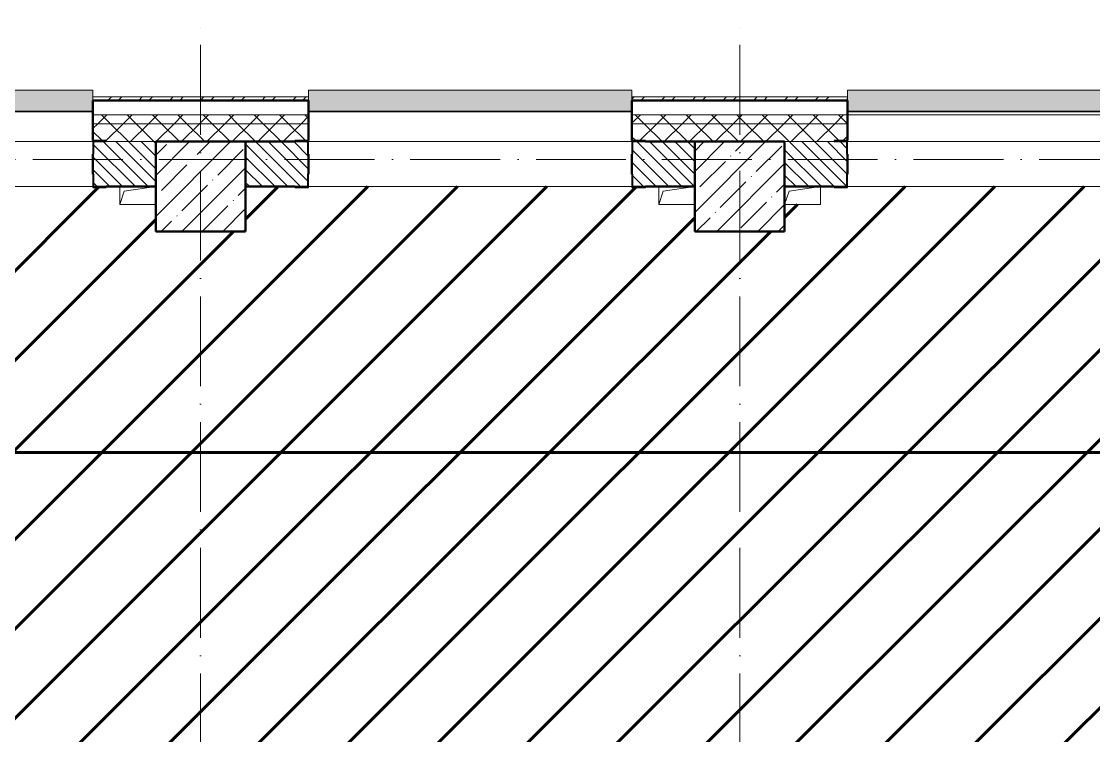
# Model space of a CAD drawing. Header units: millimetres. Extents: x -606178 to 312196, y -19338 to 632709.
# Drawn here: x -376228 to -370261, y 457968 to 461945 of the extents above; entities that cross this region are included whole.
import ezdxf

# ---------------------------------------------------------------- set-up
doc = ezdxf.new("R2010")
doc.units = ezdxf.units.MM
doc.linetypes.add('50_200_ШТРИХ_1Т_ш5_п1_п1_', pattern=[700, 500, -100, 0, -100])
for name, color, linetype, lineweight in [('6.4.1) Окр пт с инж. ПТ2.16', 3, 'Continuous', 60), ('A-GENM-____-MCUT', 7, 'Continuous', 25), ('A-GENM-____-OTLN', 7, 'Continuous', 9), ('A-GENM-____-OTLN-1', 7, 'Continuous', 25), ('A-GLAZ-____-OTLN', 7, 'Continuous', 9), ('A-WALL-____-MCUT-2', 7, 'Continuous', 50), ('A-WALL-____-MCUT-3', 7, 'Continuous', 9), ('A-WALL-____-OTLN', 7, 'Continuous', 9), ('A-WALL-____-PATT-1', 7, 'Continuous', 9), ('A-WALL-FNSH-MCUT-1', 7, 'Continuous', 9), ('S-COLS-____-MCUT', 7, 'Continuous', 50), ('S-COLS-____-OTLN', 7, 'Continuous', 9), ('S-GRID-____-OTLN-1', 7, '50_200_ШТРИХ_1Т_ш5_п1_п1_', 9)]:
    doc.layers.add(name, color=color, linetype=linetype, lineweight=lineweight)
doc.layers.add('A-GLAZ-____-OTLN-1', color=7, linetype='Continuous', lineweight=9, true_color=0xc0c0c0)
pattern_1 = [(135, (-425830.77, 451794.26), (-35.35534, -35.35534), [])]
pattern_2 = [(45, (-425830.77, 451794.26), (-70.71068, 70.71068), []), (135, (-425830.77, 451794.26), (-70.71068, -70.71068), [])]

# ---------------------------------------------------------------- blocks, each defined once
blk = doc.blocks.new('BSC_Колонна _Прямоугольная - 500х500-V127-АР1_План отверстий 1 этажа в осях 1-64_А-ГГ')
at = {"layer": 'S-COLS-____-OTLN'}
h = blk.add_hatch(dxfattribs=at)
h.set_pattern_fill('FP_160', color=256, style=0, pattern_type=2)
h.set_pattern_definition([(45, (-53600, -9231.04), (-114.04925, 114.04925), []), (45, (-53485.95, -9231.04), (-114.04925, 114.04925), [201.613, -40.323, 3.353, -36.97])])
h.paths.add_polyline_path([(-250, -250), (250, -250), (250, 250), (-250, 250), (-250, 103.4)], flags=0)
at = {"layer": 'S-COLS-____-MCUT'}
for p, q in [((250, 250), (-250, 250)), ((-250, 250), (-250, -250)), ((250, -250), (250, 250)), ((-250, -250), (250, -250))]:
    blk.add_line(p, q, dxfattribs=at)
blk = doc.blocks.new('Фахверк_СКБ_Уголок - 250_2700-27497298-АР1_План отверстий 1 этажа в осях 1-64_А-ГГ')
at = {"layer": 'A-GENM-____-MCUT'}
for p, q in [((200, 181), (125, 181)), ((125, 181), (125, 106)), ((200, 175), (200, 181)), ((131, 106), (131, 175)), ((131, 175), (200, 175)), ((125, 106), (131, 106)), ((131, -6), (125, -6)), ((125, -6), (125, -81)), ((131, -75), (131, -6)), ((125, -81), (200, -81)), ((200, -75), (131, -75)), ((200, -81), (200, -75))]:
    blk.add_line(p, q, dxfattribs=at)
blk = doc.blocks.new('AR_Отверстие прямоугольное _в плите_ - AR_Отверстие прямоугольное _в плите_-V178-АР1_План отверстий 1 этажа в осях 1-64_А-ГГ')
at = {"layer": 'A-GENM-____-OTLN'}
for p, q in [((-100, 50), (-100, -50)), ((-100, -50), (-75, 25)), ((-75, 25), (100, 50)), ((-100, -50), (100, -50))]:
    blk.add_line(p, q, dxfattribs=at)
blk = doc.blocks.new('AR_Отверстие прямоугольное _в плите_ - AR_Отверстие прямоугольное _в плите_-V177-АР1_План отверстий 1 этажа в осях 1-64_А-ГГ')
at = {"layer": 'A-GENM-____-OTLN'}
for p, q in [((-100, -50), (-75, 25)), ((-75, 25), (100, 50)), ((100, -50), (100, 50)), ((-100, -50), (100, -50))]:
    blk.add_line(p, q, dxfattribs=at)
blk = doc.blocks.new('Отлив_СКБ - Отлив витража_120_НВФ-31885689-АР1_План отверстий 1 этажа в осях 1-64_А-ГГ')
at = {"layer": 'A-GLAZ-____-OTLN-1'}
for points in [[(1800, 2), (1800, 120), (0, 120), (0, 2), (1264.5, 2)], [(1264.5, 0), (1800, 0), (1800, 2), (0, 2), (0, 0)]]:
    blk.add_hatch(color=256, dxfattribs=at).paths.add_polyline_path(points, flags=0)
at = {"layer": 'A-GLAZ-____-OTLN'}
for p, q in [((0, 83), (0, 120)), ((1800, 120), (0, 120)), ((1800, 120), (1800, 83)), ((0, 2), (1800, 2)), ((1800, 0), (0, 0))]:
    blk.add_line(p, q, dxfattribs=at)
blk = doc.blocks.new('Отлив_СКБ - Отлив витража_120_НВФ-31885513-АР1_План отверстий 1 этажа в осях 1-64_А-ГГ')
at = {"layer": 'A-GLAZ-____-OTLN-1'}
for points in [[(7800, 2), (7800, 120), (0, 120), (0, 2), (7646.3, 2)], [(7800, 0), (7800, 2), (0, 2), (0, 0), (7646.3, 0)]]:
    blk.add_hatch(color=256, dxfattribs=at).paths.add_polyline_path(points, flags=0)
at = {"layer": 'A-GLAZ-____-OTLN'}
for p, q in [((0, 83), (0, 120)), ((7800, 120), (0, 120)), ((0, 2), (7800, 2)), ((7800, 0), (0, 0))]:
    blk.add_line(p, q, dxfattribs=at)

msp = doc.modelspace()

# ---------------------------------------------------------------- hatches: boundary and pattern name
at = {"layer": '6.4.1) Окр пт с инж. ПТ2.16'}
h = msp.add_hatch(dxfattribs=at)
h.set_pattern_fill('ANSI31', color=256, scale=111)
h.paths.add_polyline_path([(-353980.7712, 460775.3011), (-354480.7712, 460775.3011), (-354480.7712, 461025.3011), (-356280.7712, 461025.3011), (-356280.7712, 460775.3011), (-356980.7712, 460775.3011), (-357480.7712, 460775.3011), (-357480.7712, 460925.3011), (-357680.7712, 460925.3011), (-357680.7712, 461025.3011), (-357755.7712, 461025.3011), (-357755.7712, 461019.3011), (-357830.7712, 461019.3011), (-359630.7712, 461025.3011), (-359630.7712, 461019.3011), (-359705.7712, 461019.3011), (-360755.7712, 461025.3011), (-360755.7712, 461019.3011), (-360830.7712, 461019.3011), (-360830.7712, 461025.3011), (-362630.7712, 461025.3011), (-362630.7712, 461019.3011), (-362705.7712, 461019.3011), (-362780.7712, 461020.9375), (-362780.7712, 460925.3011), (-362980.7712, 460925.3011), (-362980.7712, 460775.3011), (-363480.7712, 460775.3011), (-363480.7712, 460925.3011), (-363680.7712, 460925.3011), (-363680.7712, 461025.3011), (-363755.7712, 461025.3011), (-363755.7712, 461019.3011), (-363830.7712, 461019.3011), (-363830.7712, 461025.3011), (-365980.7712, 461025.3011), (-365980.7712, 460775.3011), (-366480.7712, 460775.3011), (-366480.7712, 460925.3011), (-366680.7712, 460925.3011), (-366680.7712, 461025.3011), (-371630.7712, 461025.3011), (-371630.7712, 461019.3011), (-371705.7712, 461019.3011), (-371780.7712, 461020.9375), (-371780.7712, 460925.3011), (-371980.7712, 460925.3011), (-371980.7712, 460775.3011), (-372480.7712, 460775.3011), (-372480.7712, 460925.3011), (-372680.7712, 460925.3011), (-372680.7712, 461025.3011), (-372755.7712, 461025.3011), (-372755.7712, 461019.3011), (-372830.7712, 461019.3011), (-372830.7712, 461025.3011), (-374630.7712, 461025.3011), (-374630.7712, 461019.3011), (-374705.7712, 461019.3011), (-374980.7712, 461025.3011), (-374980.7712, 460775.3011), (-375480.7712, 460775.3011), (-375480.7712, 460925.3011), (-375680.7712, 460925.3011), (-375680.7712, 461025.3011), (-375755.7712, 461025.3011), (-375755.7712, 461019.3011), (-375830.7712, 461019.3011), (-375830.7712, 461025.3011), (-377630.7712, 461025.3011), (-377630.7712, 461019.3011), (-377705.7712, 461019.3011), (-378755.7712, 461025.3011), (-378755.7712, 461019.3011), (-378830.7712, 461019.3011), (-380630.7712, 461025.3011), (-380630.7712, 461019.3011), (-380705.7712, 461019.3011), (-380780.7712, 461020.9375), (-380780.7712, 460925.3011), (-380980.7712, 460925.3011), (-380980.7712, 460775.3011), (-380980.7712, 460225.3011), (-380980.7712, 459725.3011), (-380980.7712, 458575.3011), (-380980.7712, 457875.3011), (-380680.7712, 457875.3011), (-380280.7712, 457875.3011), (-380055.7712, 457875.3011), (-380055.7712, 457881.3011), (-379980.7712, 457881.3011), (-379950.7712, 457875.3011), (-379980.7712, 457875.3011), (-379980.7712, 457835.3011), (-379975.7712, 457835.3011), (-379975.7712, 457715.3011), (-379980.119, 457675.3011), (-379080.7712, 457675.3011), (-379080.7712, 457715.3011), (-379085.7712, 457715.3011), (-379085.7712, 457835.3011), (-379080.7712, 457881.3011), (-379005.7712, 457881.3011), (-377155.7712, 457875.3011), (-377155.7712, 457881.3011), (-377080.7712, 457881.3011), (-377050.7712, 457875.3011), (-377080.7712, 457875.3011), (-377080.7712, 457835.3011), (-377075.7712, 457835.3011), (-377075.7712, 457715.3011), (-377080.119, 457675.3011), (-376180.7712, 457675.3011), (-376180.7712, 457715.3011), (-376185.7712, 457715.3011), (-376185.7712, 457835.3011), (-376180.7712, 457881.3011), (-376105.7712, 457881.3011), (-375480.7712, 457875.3011), (-374980.7712, 457875.3011), (-373980.7712, 457875.3011), (-373480.7712, 457875.3011), (-372480.7712, 457875.3011), (-371955.7712, 457875.3011), (-371955.7712, 457881.3011), (-371880.7712, 457881.3011), (-371880.7712, 457875.3011), (-370180.7712, 457875.3011), (-370180.7712, 457881.3011), (-370105.7712, 457881.3011), (-369105.7712, 457875.3011), (-369105.7712, 457881.3011), (-369030.7712, 457881.3011), (-369030.7712, 457875.3011), (-367880.7712, 457875.3011), (-367880.7712, 457881.3011), (-367805.7712, 457881.3011), (-367580.7712, 457875.3011), (-366880.7712, 457875.3011), (-366480.7712, 457875.3011), (-365980.7712, 457875.3011), (-365605.7712, 457875.3011), (-365605.7712, 457881.3011), (-365530.7712, 457881.3011), (-365530.7712, 457875.3011), (-364380.7712, 457875.3011), (-364380.7712, 457881.3011), (-364305.7712, 457881.3011), (-363480.7712, 457875.3011), (-362980.7712, 457875.3011), (-362655.7712, 457875.3011), (-362655.7712, 457881.3011), (-362580.7712, 457881.3011), (-362580.7712, 457875.3011), (-362180.7712, 457875.3011), (-361330.7712, 457875.3011), (-360880.7712, 457875.3011), (-360880.7712, 457881.3011), (-360805.7712, 457881.3011), (-360205.7712, 457875.3011), (-360205.7712, 457881.3011), (-360130.7712, 457881.3011), (-360130.7712, 457835.3011), (-360125.7712, 457835.3011), (-360125.7712, 457715.3011), (-360130.119, 457675.3011), (-359230.7712, 457675.3011), (-359230.7712, 457715.3011), (-359235.7712, 457715.3011), (-359235.7712, 457835.3011), (-359230.7712, 457881.3011), (-359155.7712, 457881.3011), (-358105.7712, 457875.3011), (-357555.7712, 457875.3011), (-357480.7712, 457875.3011), (-356980.7712, 457875.3011), (-356855.7712, 457875.3011), (-356855.7712, 457881.3011), (-356780.7712, 457881.3011), (-356780.7712, 457806.3011), (-356780.7712, 457744.3011), (-356780.7712, 457675.3011), (-355880.7712, 457675.3011), (-355880.7712, 457715.3011), (-355885.7712, 457715.3011), (-355885.7712, 457835.3011), (-355880.7712, 457881.3011), (-355805.7712, 457881.3011), (-354480.7712, 457875.3011), (-353980.7712, 457875.3011)])
at = {"layer": 'A-WALL-____-PATT-1'}
h = msp.add_hatch(dxfattribs=at)
h.set_pattern_fill('FP_3', color=256, style=0, pattern_type=2)
h.set_pattern_definition([(45, (-425830.77, 451794.26), (-85.53659, 85.53659), []), (45, (-425773.75, 451794.26), (-85.53659, 85.53659), [])])
h.paths.add_polyline_path([(-353965.7712, 461505.3011), (-353965.7712, 461525.3011), (-357830.7712, 461525.3011), (-357830.7712, 461505.3011), (-355147.1498, 461505.3011)], flags=0)
h.paths.add_polyline_path([(-359630.7712, 461505.3011), (-359630.7712, 461525.3011), (-360830.7712, 461525.3011), (-360830.7712, 461505.3011), (-360449.5426, 461505.3011)], flags=0)
h.paths.add_polyline_path([(-363100.7391, 461505.3011), (-362630.7712, 461505.3011), (-362630.7712, 461525.3011), (-363830.7712, 461525.3011), (-363830.7712, 461505.3011)], flags=0)
h.paths.add_polyline_path([(-371630.7712, 461505.3011), (-371630.7712, 461525.3011), (-372830.7712, 461525.3011), (-372830.7712, 461505.3011), (-372821.7926, 461505.3011)], flags=0)
h.paths.add_polyline_path([(-374630.7712, 461505.3011), (-374630.7712, 461525.3011), (-375830.7712, 461525.3011), (-375830.7712, 461505.3011)], flags=0)
h.paths.add_polyline_path([(-380630.7712, 461505.3011), (-380630.7712, 461525.3011), (-381830.7712, 461525.3011), (-381830.7712, 461505.3011), (-381659.1141, 461505.3011)], flags=0)
h.paths.add_polyline_path([(-377630.7712, 461505.3011), (-377630.7712, 461525.3011), (-378830.7712, 461525.3011), (-378830.7712, 461505.3011), (-378124.1855, 461505.3011)], flags=0)
h.paths.add_polyline_path([(-383630.7712, 461505.3011), (-383630.7712, 461525.3011), (-384830.7712, 461525.3011), (-384830.7712, 461505.3011), (-384310.3105, 461505.3011)], flags=0)
h.paths.add_polyline_path([(-387403.373, 461505.3011), (-386630.7712, 461505.3011), (-386630.7712, 461525.3011), (-387495.7712, 461525.3011), (-387495.7712, 461505.3011)], flags=0)
h = msp.add_hatch(dxfattribs=at)
h.set_pattern_fill('FP_1', color=256, style=0, pattern_type=2)
h.set_pattern_definition(pattern_2)
h.paths.add_polyline_path([(-353965.7712, 461375.3011), (-353965.7712, 461425.3011), (-357830.7712, 461425.3011), (-357830.7712, 461375.3011), (-355147.1498, 461375.3011)], flags=0)
h.paths.add_polyline_path([(-360449.5426, 461375.3011), (-359630.7712, 461375.3011), (-359630.7712, 461425.3011), (-360830.7712, 461425.3011), (-360830.7712, 461375.3011)], flags=0)
h.paths.add_polyline_path([(-362630.7712, 461375.3011), (-362630.7712, 461425.3011), (-363830.7712, 461425.3011), (-363830.7712, 461375.3011), (-363100.7391, 461375.3011)], flags=0)
h.paths.add_polyline_path([(-371630.7712, 461375.3011), (-371630.7712, 461425.3011), (-372830.7712, 461425.3011), (-372830.7712, 461375.3011), (-372821.7926, 461375.3011)], flags=0)
h.paths.add_polyline_path([(-374630.7712, 461375.3011), (-374630.7712, 461425.3011), (-375830.7712, 461425.3011), (-375830.7712, 461375.3011)], flags=0)
h.paths.add_polyline_path([(-378124.1855, 461375.3011), (-377630.7712, 461375.3011), (-377630.7712, 461425.3011), (-378830.7712, 461425.3011), (-378830.7712, 461375.3011)], flags=0)
h.paths.add_polyline_path([(-380630.7712, 461375.3011), (-380630.7712, 461425.3011), (-381830.7712, 461425.3011), (-381830.7712, 461375.3011), (-381659.1141, 461375.3011)], flags=0)
h.paths.add_polyline_path([(-383630.7712, 461375.3011), (-383630.7712, 461425.3011), (-384830.7712, 461425.3011), (-384830.7712, 461375.3011), (-384310.3105, 461375.3011)], flags=0)
h.paths.add_polyline_path([(-386961.5069, 461375.3011), (-386630.7712, 461375.3011), (-386630.7712, 461425.3011), (-387495.7712, 461425.3011), (-387495.7712, 461375.3011), (-387403.373, 461375.3011)], flags=0)
h = msp.add_hatch(dxfattribs=at)
h.set_pattern_fill('FP_1', color=256, style=0, pattern_type=2)
h.set_pattern_definition(pattern_2)
h.paths.add_polyline_path([(-354480.7712, 461275.3011), (-353965.7712, 461275.3011), (-353965.7712, 461375.3011), (-357830.7712, 461375.3011), (-357830.7712, 461281.3011), (-357755.7712, 461281.3011), (-357755.7712, 461275.3011), (-355147.1498, 461275.3011)], flags=0)
h.paths.add_polyline_path([(-359705.7712, 461275.3011), (-359705.7712, 461281.3011), (-359630.7712, 461281.3011), (-359630.7712, 461375.3011), (-360830.7712, 461375.3011), (-360830.7712, 461281.3011), (-360755.7712, 461281.3011), (-360755.7712, 461275.3011), (-360449.5426, 461275.3011)], flags=0)
h.paths.add_polyline_path([(-363480.7712, 461275.3011), (-362705.7712, 461275.3011), (-362705.7712, 461281.3011), (-362630.7712, 461281.3011), (-362630.7712, 461375.3011), (-363830.7712, 461375.3011), (-363830.7712, 461281.3011), (-363755.7712, 461281.3011), (-363755.7712, 461275.3011)], flags=0)
h.paths.add_polyline_path([(-371980.7712, 461275.3011), (-371705.7712, 461275.3011), (-371705.7712, 461281.3011), (-371630.7712, 461281.3011), (-371630.7712, 461375.3011), (-372830.7712, 461375.3011), (-372830.7712, 461281.3011), (-372755.7712, 461281.3011), (-372755.7712, 461275.3011), (-372480.7712, 461275.3011)], flags=0)
h.paths.add_polyline_path([(-375480.7712, 461275.3011), (-374705.7712, 461275.3011), (-374705.7712, 461281.3011), (-374630.7712, 461281.3011), (-374630.7712, 461375.3011), (-375830.7712, 461375.3011), (-375830.7712, 461281.3011), (-375755.7712, 461281.3011), (-375755.7712, 461275.3011)], flags=0)
h.paths.add_polyline_path([(-377705.7712, 461275.3011), (-377705.7712, 461281.3011), (-377630.7712, 461281.3011), (-377630.7712, 461375.3011), (-378830.7712, 461375.3011), (-378830.7712, 461281.3011), (-378755.7712, 461281.3011), (-378755.7712, 461275.3011), (-378124.1855, 461275.3011)], flags=0)
h.paths.add_polyline_path([(-380980.7712, 461275.3011), (-380705.7712, 461275.3011), (-380705.7712, 461281.3011), (-380630.7712, 461281.3011), (-380630.7712, 461375.3011), (-381830.7712, 461375.3011), (-381830.7712, 461281.3011), (-381755.7712, 461281.3011), (-381755.7712, 461275.3011), (-381659.1141, 461275.3011)], flags=0)
h.paths.add_polyline_path([(-383705.7712, 461275.3011), (-383705.7712, 461281.3011), (-383630.7712, 461281.3011), (-383630.7712, 461375.3011), (-384830.7712, 461375.3011), (-384830.7712, 461281.3011), (-384755.7712, 461281.3011), (-384755.7712, 461275.3011), (-384310.3105, 461275.3011)], flags=0)
h.paths.add_polyline_path([(-386980.7712, 461275.3011), (-386705.7712, 461275.3011), (-386705.7712, 461281.3011), (-386630.7712, 461281.3011), (-386630.7712, 461375.3011), (-387495.7712, 461375.3011), (-387495.7712, 461275.3011), (-387403.373, 461275.3011)], flags=0)
h = msp.add_hatch(dxfattribs=at)
h.set_pattern_fill('FP_6', color=256, style=0, pattern_type=2)
h.set_pattern_definition(pattern_1)
h.paths.add_polyline_path([(-375824.7712, 461025.3011), (-375480.7712, 461025.3011), (-375480.7712, 461275.3011), (-375824.7712, 461275.3011), (-375824.7712, 461206.3011), (-375830.7712, 461206.3011), (-375830.7712, 461094.3011), (-375824.7712, 461094.3011)], flags=0)
h.paths.add_polyline_path([(-377705.7712, 461025.3011), (-377636.7712, 461025.3011), (-377636.7712, 461094.3011), (-377630.7712, 461094.3011), (-377630.7712, 461206.3011), (-377636.7712, 461206.3011), (-377636.7712, 461275.3011), (-378824.7712, 461275.3011), (-378824.7712, 461206.3011), (-378830.7712, 461206.3011), (-378830.7712, 461094.3011), (-378824.7712, 461094.3011), (-378824.7712, 461025.3011), (-378124.1855, 461025.3011)], flags=0)
h.paths.add_polyline_path([(-380636.7712, 461025.3011), (-380636.7712, 461094.3011), (-380630.7712, 461094.3011), (-380630.7712, 461206.3011), (-380636.7712, 461206.3011), (-380636.7712, 461275.3011), (-380980.7712, 461275.3011), (-380980.7712, 461025.3011), (-380705.7712, 461025.3011)], flags=0)
h = msp.add_hatch(dxfattribs=at)
h.set_pattern_fill('FP_6', color=256, style=0, pattern_type=2)
h.set_pattern_definition(pattern_1)
h.paths.add_polyline_path([(-372480.7712, 461025.3011), (-372480.7712, 461275.3011), (-372824.7712, 461275.3011), (-372824.7712, 461206.3011), (-372830.7712, 461206.3011), (-372830.7712, 461094.3011), (-372824.7712, 461094.3011), (-372824.7712, 461025.3011), (-372755.7712, 461025.3011)], flags=0)
h.paths.add_polyline_path([(-374980.7712, 461025.3011), (-374636.7712, 461025.3011), (-374636.7712, 461094.3011), (-374630.7712, 461094.3011), (-374630.7712, 461206.3011), (-374636.7712, 461206.3011), (-374636.7712, 461275.3011), (-374980.7712, 461275.3011), (-374980.7712, 461128.6851)], flags=0)
h = msp.add_hatch(dxfattribs=at)
h.set_pattern_fill('FP_6', color=256, style=0, pattern_type=2)
h.set_pattern_definition(pattern_1)
h.paths.add_polyline_path([(-363824.7712, 461025.3011), (-363480.7712, 461025.3011), (-363480.7712, 461275.3011), (-363824.7712, 461275.3011), (-363824.7712, 461206.3011), (-363830.7712, 461206.3011), (-363830.7712, 461094.3011), (-363824.7712, 461094.3011)], flags=0)
h.paths.add_polyline_path([(-371980.7712, 461025.3011), (-371636.7712, 461025.3011), (-371636.7712, 461094.3011), (-371630.7712, 461094.3011), (-371630.7712, 461206.3011), (-371636.7712, 461206.3011), (-371636.7712, 461275.3011), (-371980.7712, 461275.3011), (-371980.7712, 461128.6851)], flags=0)
at = {"layer": 'S-COLS-____-OTLN'}
h = msp.add_hatch(dxfattribs=at)
h.set_pattern_fill('FP_27', color=256, style=0, pattern_type=2)
h.set_pattern_definition([(45, (-425830.77, 451794.26), (-114.04925, 114.04925), []), (45, (-425716.72, 451794.26), (-114.04925, 114.04925), [201.612, -40.322, 3.353, -36.97])])
h.paths.add_polyline_path([(-375480.7712, 460775.3011), (-374980.7712, 460775.3011), (-374980.7712, 461275.3011), (-375480.7712, 461275.3011), (-375480.7712, 461128.6851)], flags=0)

# ---------------------------------------------------------------- linework, layer by layer
at = {"layer": '6.4.1) Окр пт с инж. ПТ2.16', "color": 1}
msp.add_lwpolyline([(-340001.2234, 457875.3011), (-340001.2234, 459544.4619), (-423566.7138, 459544.4619), (-423566.7138, 457875.3011)], dxfattribs=at)
at = {"layer": 'A-WALL-____-MCUT-2'}
for p, q in [((-374630.7712, 461505.3011), (-375830.7712, 461505.3011)), ((-375830.7712, 461505.3011), (-375830.7712, 461281.3011)), ((-374630.7712, 461281.3011), (-374630.7712, 461505.3011)), ((-371630.7712, 461505.3011), (-372830.7712, 461505.3011)), ((-372830.7712, 461505.3011), (-372830.7712, 461281.3011)), ((-371630.7712, 461281.3011), (-371630.7712, 461505.3011)), ((-375480.7712, 461025.3011), (-375480.7712, 461275.3011)), ((-375480.7712, 461275.3011), (-374705.7712, 461275.3011)), ((-374980.7712, 461275.3011), (-374980.7712, 461025.3011)), ((-372480.7712, 461275.3011), (-372755.7712, 461275.3011)), ((-375830.7712, 461206.3011), (-375830.7712, 461094.3011)), ((-374630.7712, 461094.3011), (-374630.7712, 461206.3011)), ((-372830.7712, 461206.3011), (-372830.7712, 461094.3011)), ((-371630.7712, 461094.3011), (-371630.7712, 461206.3011)), ((-375755.7712, 461025.3011), (-375480.7712, 461025.3011)), ((-374980.7712, 461025.3011), (-374705.7712, 461025.3011)), ((-372755.7712, 461025.3011), (-372480.7712, 461025.3011)), ((-371980.7712, 461025.3011), (-371705.7712, 461025.3011))]:
    msp.add_line(p, q, dxfattribs=at)
at = {"layer": 'A-WALL-____-MCUT-3'}
for p, q in [((-374630.7712, 461425.3011), (-375830.7712, 461425.3011)), ((-371630.7712, 461425.3011), (-372830.7712, 461425.3011)), ((-374630.7712, 461375.3011), (-375830.7712, 461375.3011)), ((-371630.7712, 461375.3011), (-372830.7712, 461375.3011)), ((-375480.7712, 461275.3011), (-375755.7712, 461275.3011)), ((-371705.7712, 461275.3011), (-371980.7712, 461275.3011))]:
    msp.add_line(p, q, dxfattribs=at)
at = {"layer": 'A-WALL-____-OTLN'}
for p, q in [((-371630.7712, 461425.3011), (-363830.7712, 461425.3011)), ((-377630.7712, 461275.3011), (-375830.7712, 461275.3011)), ((-374630.7712, 461275.3011), (-372830.7712, 461275.3011)), ((-371630.7712, 461275.3011), (-366480.7712, 461275.3011)), ((-375830.7712, 461025.3011), (-377630.7712, 461025.3011)), ((-372830.7712, 461025.3011), (-374630.7712, 461025.3011)), ((-366480.7712, 461025.3011), (-371630.7712, 461025.3011))]:
    msp.add_line(p, q, dxfattribs=at)
at = {"layer": 'A-WALL-FNSH-MCUT-1'}
for p, q in [((-374630.7712, 461525.3011), (-375830.7712, 461525.3011)), ((-375830.7712, 461525.3011), (-375830.7712, 461505.3011)), ((-375830.7712, 461505.3011), (-375830.7712, 461505.3011)), ((-374630.7712, 461505.3011), (-374630.7712, 461525.3011)), ((-371630.7712, 461525.3011), (-372830.7712, 461525.3011)), ((-372830.7712, 461525.3011), (-372830.7712, 461505.3011)), ((-372830.7712, 461505.3011), (-372830.7712, 461505.3011)), ((-371630.7712, 461505.3011), (-371630.7712, 461525.3011))]:
    msp.add_line(p, q, dxfattribs=at)
at = {"layer": 'S-COLS-____-MCUT'}
for p, q in [((-374980.7712, 461275.3011), (-375480.7712, 461275.3011)), ((-375480.7712, 461275.3011), (-375480.7712, 460775.3011)), ((-374980.7712, 460775.3011), (-374980.7712, 461275.3011)), ((-375480.7712, 460775.3011), (-374980.7712, 460775.3011))]:
    msp.add_line(p, q, dxfattribs=at)
at = {"layer": 'S-GRID-____-OTLN-1'}
for p, q in [((-375230.7712, 447311.6528), (-375230.7712, 461944.7985)), ((-372230.7712, 447311.6528), (-372230.7712, 461944.7985)), ((-321756.3646, 461175.3011), (-430287.1336, 461175.3011))]:
    msp.add_line(p, q, dxfattribs=at)

# ---------------------------------------------------------------- block references
at = {"layer": 'A-GENM-____-OTLN'}
for name, p in [('AR_Отверстие прямоугольное _в плите_ - AR_Отверстие прямоугольное _в плите_-V178-АР1_План отверстий 1 этажа в осях 1-64_А-ГГ', (-375580.7712, 460975.3011)), ('AR_Отверстие прямоугольное _в плите_ - AR_Отверстие прямоугольное _в плите_-V178-АР1_План отверстий 1 этажа в осях 1-64_А-ГГ', (-372580.7712, 460975.3011)), ('AR_Отверстие прямоугольное _в плите_ - AR_Отверстие прямоугольное _в плите_-V177-АР1_План отверстий 1 этажа в осях 1-64_А-ГГ', (-371880.7712, 460975.3011))]:
    msp.add_blockref(name, p, dxfattribs=at)
at = {"layer": 'A-GENM-____-OTLN-1'}
for p in [(-375955.7712, 461100.3011), (-372955.7712, 461100.3011)]:
    msp.add_blockref('Фахверк_СКБ_Уголок - 250_2700-27497298-АР1_План отверстий 1 этажа в осях 1-64_А-ГГ', p, dxfattribs=at)
at = {"layer": 'A-GENM-____-OTLN-1', "rotation": 180}
for p in [(-374505.7712, 461200.3011), (-371505.7712, 461200.3011)]:
    msp.add_blockref('Фахверк_СКБ_Уголок - 250_2700-27497298-АР1_План отверстий 1 этажа в осях 1-64_А-ГГ', p, dxfattribs=at)
at = {"layer": 'A-GLAZ-____-OTLN'}
for name, p in [('Отлив_СКБ - Отлив витража_120_НВФ-31885689-АР1_План отверстий 1 этажа в осях 1-64_А-ГГ', (-377630.7712, 461442.3011)), ('Отлив_СКБ - Отлив витража_120_НВФ-31885689-АР1_План отверстий 1 этажа в осях 1-64_А-ГГ', (-374630.7712, 461442.3011)), ('Отлив_СКБ - Отлив витража_120_НВФ-31885513-АР1_План отверстий 1 этажа в осях 1-64_А-ГГ', (-371630.7712, 461442.3011))]:
    msp.add_blockref(name, p, dxfattribs=at)
at = {"layer": 'S-COLS-____-OTLN'}
msp.add_blockref('BSC_Колонна _Прямоугольная - 500х500-V127-АР1_План отверстий 1 этажа в осях 1-64_А-ГГ', (-372230.7712, 461025.3011), dxfattribs=at)

doc.saveas('drawing.dxf')
